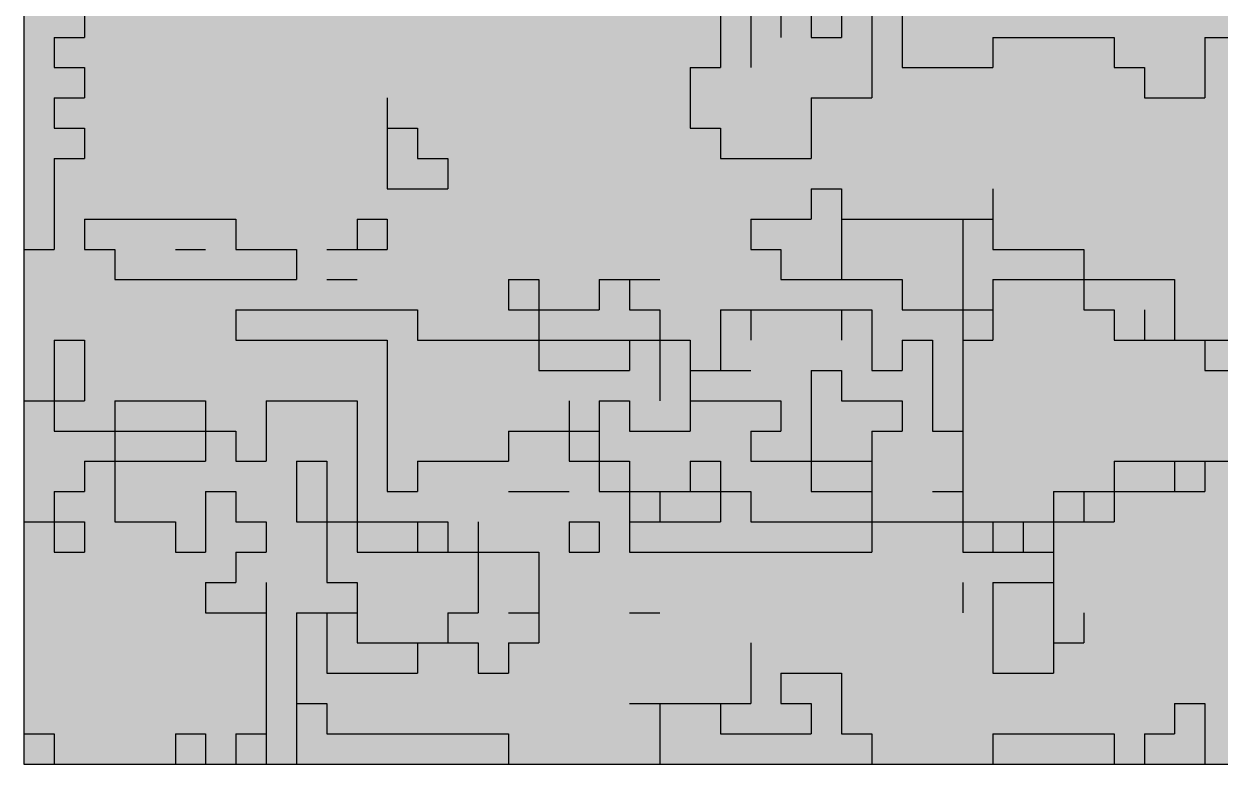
# Model space of a CAD drawing. Extents: x 0 to 100, y 0 to 130.
# Drawn here: x 0 to 41.15, y 0 to 25.48 of the extents above; entities that cross this region are included whole.
import ezdxf

# ---------------------------------------------------------------- set-up
doc = ezdxf.new("R2010")
doc.units = 0

msp = doc.modelspace()

# ---------------------------------------------------------------- linework, layer by layer
at = {"layer": '', "color": 0}
for p, q in [((0, 130.279898), (0, 0)), ((30.208333, 38.56285), (30.208333, 23.971501)), ((29.166667, 33.351654), (29.166667, 22.929262)), ((25, 28.140458), (25, 23.971501)), ((23.958333, 27.098219), (23.958333, 23.971501)), ((26.041667, 27.098219), (26.041667, 25.01374)), ((2.083333, 26.05598), (2.083333, 25.01374)), ((27.083333, 26.05598), (27.083333, 25.01374)), ((28.125, 26.05598), (28.125, 25.01374)), ((1.041667, 25.01374), (2.083333, 25.01374)), ((1.041667, 25.01374), (1.041667, 23.971501)), ((27.083333, 25.01374), (28.125, 25.01374)), ((33.333333, 25.01374), (37.5, 25.01374)), ((33.333333, 25.01374), (33.333333, 23.971501)), ((37.5, 25.01374), (37.5, 23.971501)), ((40.625, 25.01374), (44.791667, 25.01374)), ((40.625, 25.01374), (40.625, 22.929262)), ((1.041667, 23.971501), (2.083333, 23.971501)), ((2.083333, 23.971501), (2.083333, 22.929262)), ((22.916667, 23.971501), (23.958333, 23.971501)), ((22.916667, 23.971501), (22.916667, 21.887023)), ((30.208333, 23.971501), (33.333333, 23.971501)), ((37.5, 23.971501), (38.541667, 23.971501)), ((38.541667, 23.971501), (38.541667, 22.929262)), ((1.041667, 22.929262), (2.083333, 22.929262)), ((1.041667, 22.929262), (1.041667, 21.887023)), ((12.5, 22.929262), (12.5, 19.802544)), ((27.083333, 22.929262), (29.166667, 22.929262)), ((27.083333, 22.929262), (27.083333, 20.844784)), ((38.541667, 22.929262), (40.625, 22.929262)), ((1.041667, 21.887023), (2.083333, 21.887023)), ((2.083333, 21.887023), (2.083333, 20.844784)), ((12.5, 21.887023), (13.541667, 21.887023)), ((13.541667, 21.887023), (13.541667, 20.844784)), ((22.916667, 21.887023), (23.958333, 21.887023)), ((23.958333, 21.887023), (23.958333, 20.844784)), ((1.041667, 20.844784), (2.083333, 20.844784)), ((1.041667, 20.844784), (1.041667, 17.718066)), ((13.541667, 20.844784), (14.583333, 20.844784)), ((14.583333, 20.844784), (14.583333, 19.802544)), ((23.958333, 20.844784), (27.083333, 20.844784)), ((12.5, 19.802544), (14.583333, 19.802544)), ((27.083333, 19.802544), (28.125, 19.802544)), ((27.083333, 19.802544), (27.083333, 18.760305)), ((28.125, 19.802544), (28.125, 16.675827)), ((33.333333, 19.802544), (33.333333, 17.718066)), ((2.083333, 18.760305), (7.291667, 18.760305)), ((2.083333, 18.760305), (2.083333, 17.718066)), ((7.291667, 18.760305), (7.291667, 17.718066)), ((11.458333, 18.760305), (12.5, 18.760305)), ((11.458333, 18.760305), (11.458333, 17.718066)), ((12.5, 18.760305), (12.5, 17.718066)), ((25, 18.760305), (27.083333, 18.760305)), ((25, 18.760305), (25, 17.718066)), ((28.125, 18.760305), (33.333333, 18.760305)), ((32.291667, 18.760305), (32.291667, 7.295674)), ((0, 17.718066), (1.041667, 17.718066)), ((2.083333, 17.718066), (3.125, 17.718066)), ((3.125, 17.718066), (3.125, 16.675827)), ((5.208333, 17.718066), (6.25, 17.718066)), ((7.291667, 17.718066), (9.375, 17.718066)), ((9.375, 17.718066), (9.375, 16.675827)), ((10.416667, 17.718066), (12.5, 17.718066)), ((25, 17.718066), (26.041667, 17.718066)), ((26.041667, 17.718066), (26.041667, 16.675827)), ((33.333333, 17.718066), (36.458333, 17.718066)), ((36.458333, 17.718066), (36.458333, 15.633588)), ((3.125, 16.675827), (9.375, 16.675827)), ((10.416667, 16.675827), (11.458333, 16.675827)), ((16.666667, 16.675827), (17.708333, 16.675827)), ((16.666667, 16.675827), (16.666667, 15.633588)), ((17.708333, 16.675827), (17.708333, 13.549109)), ((19.791667, 16.675827), (21.875, 16.675827)), ((19.791667, 16.675827), (19.791667, 15.633588)), ((20.833333, 16.675827), (20.833333, 15.633588)), ((26.041667, 16.675827), (30.208333, 16.675827)), ((30.208333, 16.675827), (30.208333, 15.633588)), ((33.333333, 16.675827), (39.583333, 16.675827)), ((33.333333, 16.675827), (33.333333, 14.591349)), ((39.583333, 16.675827), (39.583333, 14.591349)), ((7.291667, 15.633588), (13.541667, 15.633588)), ((7.291667, 15.633588), (7.291667, 14.591349)), ((13.541667, 15.633588), (13.541667, 14.591349)), ((16.666667, 15.633588), (19.791667, 15.633588)), ((20.833333, 15.633588), (21.875, 15.633588)), ((21.875, 15.633588), (21.875, 12.50687)), ((23.958333, 15.633588), (29.166667, 15.633588)), ((23.958333, 15.633588), (23.958333, 13.549109)), ((25, 15.633588), (25, 14.591349)), ((28.125, 15.633588), (28.125, 14.591349)), ((29.166667, 15.633588), (29.166667, 13.549109)), ((30.208333, 15.633588), (33.333333, 15.633588)), ((36.458333, 15.633588), (37.5, 15.633588)), ((37.5, 15.633588), (37.5, 14.591349)), ((38.541667, 15.633588), (38.541667, 14.591349)), ((1.041667, 14.591349), (2.083333, 14.591349)), ((1.041667, 14.591349), (1.041667, 11.464631)), ((2.083333, 14.591349), (2.083333, 12.50687)), ((7.291667, 14.591349), (12.5, 14.591349)), ((12.5, 14.591349), (12.5, 9.380153)), ((13.541667, 14.591349), (22.916667, 14.591349)), ((20.833333, 14.591349), (20.833333, 13.549109)), ((22.916667, 14.591349), (22.916667, 11.464631)), ((30.208333, 14.591349), (31.25, 14.591349)), ((30.208333, 14.591349), (30.208333, 13.549109)), ((31.25, 14.591349), (31.25, 11.464631)), ((32.291667, 14.591349), (33.333333, 14.591349)), ((37.5, 14.591349), (42.708333, 14.591349)), ((40.625, 14.591349), (40.625, 13.549109)), ((17.708333, 13.549109), (20.833333, 13.549109)), ((22.916667, 13.549109), (25, 13.549109)), ((27.083333, 13.549109), (28.125, 13.549109)), ((27.083333, 13.549109), (27.083333, 9.380153)), ((28.125, 13.549109), (28.125, 12.50687)), ((29.166667, 13.549109), (30.208333, 13.549109)), ((40.625, 13.549109), (43.75, 13.549109)), ((0, 12.50687), (2.083333, 12.50687)), ((3.125, 12.50687), (6.25, 12.50687)), ((3.125, 12.50687), (3.125, 8.337913)), ((6.25, 12.50687), (6.25, 10.422392)), ((8.333333, 12.50687), (11.458333, 12.50687)), ((8.333333, 12.50687), (8.333333, 10.422392)), ((11.458333, 12.50687), (11.458333, 7.295674)), ((18.75, 12.50687), (18.75, 10.422392)), ((19.791667, 12.50687), (20.833333, 12.50687)), ((19.791667, 12.50687), (19.791667, 9.380153)), ((20.833333, 12.50687), (20.833333, 11.464631)), ((22.916667, 12.50687), (26.041667, 12.50687)), ((26.041667, 12.50687), (26.041667, 11.464631)), ((28.125, 12.50687), (30.208333, 12.50687)), ((30.208333, 12.50687), (30.208333, 11.464631)), ((1.041667, 11.464631), (7.291667, 11.464631)), ((7.291667, 11.464631), (7.291667, 10.422392)), ((16.666667, 11.464631), (19.791667, 11.464631)), ((16.666667, 11.464631), (16.666667, 10.422392)), ((20.833333, 11.464631), (22.916667, 11.464631)), ((25, 11.464631), (26.041667, 11.464631)), ((25, 11.464631), (25, 10.422392)), ((29.166667, 11.464631), (30.208333, 11.464631)), ((29.166667, 11.464631), (29.166667, 7.295674)), ((31.25, 11.464631), (32.291667, 11.464631)), ((2.083333, 10.422392), (6.25, 10.422392)), ((2.083333, 10.422392), (2.083333, 9.380153)), ((7.291667, 10.422392), (8.333333, 10.422392)), ((9.375, 10.422392), (10.416667, 10.422392)), ((9.375, 10.422392), (9.375, 8.337913)), ((10.416667, 10.422392), (10.416667, 6.253435)), ((13.541667, 10.422392), (16.666667, 10.422392)), ((13.541667, 10.422392), (13.541667, 9.380153)), ((18.75, 10.422392), (20.833333, 10.422392)), ((20.833333, 10.422392), (20.833333, 7.295674)), ((22.916667, 10.422392), (23.958333, 10.422392)), ((22.916667, 10.422392), (22.916667, 9.380153)), ((23.958333, 10.422392), (23.958333, 8.337913)), ((25, 10.422392), (29.166667, 10.422392)), ((37.5, 10.422392), (46.875, 10.422392)), ((37.5, 10.422392), (37.5, 8.337913)), ((39.583333, 10.422392), (39.583333, 9.380153)), ((40.625, 10.422392), (40.625, 9.380153)), ((1.041667, 9.380153), (2.083333, 9.380153)), ((1.041667, 9.380153), (1.041667, 7.295674)), ((6.25, 9.380153), (7.291667, 9.380153)), ((6.25, 9.380153), (6.25, 7.295674)), ((7.291667, 9.380153), (7.291667, 8.337913)), ((12.5, 9.380153), (13.541667, 9.380153)), ((16.666667, 9.380153), (18.75, 9.380153)), ((19.791667, 9.380153), (25, 9.380153)), ((21.875, 9.380153), (21.875, 8.337913)), ((25, 9.380153), (25, 8.337913)), ((27.083333, 9.380153), (29.166667, 9.380153)), ((31.25, 9.380153), (32.291667, 9.380153)), ((35.416667, 9.380153), (40.625, 9.380153)), ((35.416667, 9.380153), (35.416667, 3.126718)), ((36.458333, 9.380153), (36.458333, 8.337913)), ((0, 8.337913), (2.083333, 8.337913)), ((2.083333, 8.337913), (2.083333, 7.295674)), ((3.125, 8.337913), (5.208333, 8.337913)), ((5.208333, 8.337913), (5.208333, 7.295674)), ((7.291667, 8.337913), (8.333333, 8.337913)), ((8.333333, 8.337913), (8.333333, 7.295674)), ((9.375, 8.337913), (14.583333, 8.337913)), ((13.541667, 8.337913), (13.541667, 7.295674)), ((14.583333, 8.337913), (14.583333, 7.295674)), ((15.625, 8.337913), (15.625, 5.211196)), ((18.75, 8.337913), (19.791667, 8.337913)), ((18.75, 8.337913), (18.75, 7.295674)), ((19.791667, 8.337913), (19.791667, 7.295674)), ((20.833333, 8.337913), (23.958333, 8.337913)), ((25, 8.337913), (37.5, 8.337913)), ((33.333333, 8.337913), (33.333333, 7.295674)), ((34.375, 8.337913), (34.375, 7.295674)), ((1.041667, 7.295674), (2.083333, 7.295674)), ((5.208333, 7.295674), (6.25, 7.295674)), ((7.291667, 7.295674), (8.333333, 7.295674)), ((7.291667, 7.295674), (7.291667, 6.253435)), ((11.458333, 7.295674), (17.708333, 7.295674)), ((17.708333, 7.295674), (17.708333, 4.168957)), ((18.75, 7.295674), (19.791667, 7.295674)), ((20.833333, 7.295674), (29.166667, 7.295674)), ((32.291667, 7.295674), (35.416667, 7.295674)), ((6.25, 6.253435), (7.291667, 6.253435)), ((6.25, 6.253435), (6.25, 5.211196)), ((8.333333, 6.253435), (8.333333, 0)), ((10.416667, 6.253435), (11.458333, 6.253435)), ((11.458333, 6.253435), (11.458333, 4.168957)), ((32.291667, 6.253435), (32.291667, 5.211196)), ((33.333333, 6.253435), (35.416667, 6.253435)), ((33.333333, 6.253435), (33.333333, 3.126718)), ((6.25, 5.211196), (8.333333, 5.211196)), ((9.375, 5.211196), (11.458333, 5.211196)), ((9.375, 5.211196), (9.375, 0)), ((10.416667, 5.211196), (10.416667, 3.126718)), ((14.583333, 5.211196), (15.625, 5.211196)), ((14.583333, 5.211196), (14.583333, 4.168957)), ((16.666667, 5.211196), (17.708333, 5.211196)), ((20.833333, 5.211196), (21.875, 5.211196)), ((36.458333, 5.211196), (36.458333, 4.168957)), ((11.458333, 4.168957), (15.625, 4.168957)), ((13.541667, 4.168957), (13.541667, 3.126718)), ((15.625, 4.168957), (15.625, 3.126718)), ((16.666667, 4.168957), (17.708333, 4.168957)), ((16.666667, 4.168957), (16.666667, 3.126718)), ((25, 4.168957), (25, 2.084478)), ((35.416667, 4.168957), (36.458333, 4.168957)), ((10.416667, 3.126718), (13.541667, 3.126718)), ((15.625, 3.126718), (16.666667, 3.126718)), ((26.041667, 3.126718), (28.125, 3.126718)), ((26.041667, 3.126718), (26.041667, 2.084478)), ((28.125, 3.126718), (28.125, 1.042239)), ((33.333333, 3.126718), (35.416667, 3.126718)), ((9.375, 2.084478), (10.416667, 2.084478)), ((10.416667, 2.084478), (10.416667, 1.042239)), ((20.833333, 2.084478), (25, 2.084478)), ((21.875, 2.084478), (21.875, 0)), ((23.958333, 2.084478), (23.958333, 1.042239)), ((26.041667, 2.084478), (27.083333, 2.084478)), ((27.083333, 2.084478), (27.083333, 1.042239)), ((39.583333, 2.084478), (40.625, 2.084478)), ((39.583333, 2.084478), (39.583333, 1.042239)), ((40.625, 2.084478), (40.625, 0)), ((0, 1.042239), (1.041667, 1.042239)), ((1.041667, 1.042239), (1.041667, 0)), ((5.208333, 1.042239), (6.25, 1.042239)), ((5.208333, 1.042239), (5.208333, 0)), ((6.25, 1.042239), (6.25, 0)), ((7.291667, 1.042239), (8.333333, 1.042239)), ((7.291667, 1.042239), (7.291667, 0)), ((10.416667, 1.042239), (16.666667, 1.042239)), ((16.666667, 1.042239), (16.666667, 0)), ((23.958333, 1.042239), (27.083333, 1.042239)), ((28.125, 1.042239), (29.166667, 1.042239)), ((29.166667, 1.042239), (29.166667, 0)), ((33.333333, 1.042239), (37.5, 1.042239)), ((33.333333, 1.042239), (33.333333, 0)), ((37.5, 1.042239), (37.5, 0)), ((38.541667, 1.042239), (39.583333, 1.042239)), ((38.541667, 1.042239), (38.541667, 0)), ((0, 0), (100, 0))]:
    msp.add_line(p, q, dxfattribs=at)
for points in [[(28.125, 22.929262), (29.166667, 22.929262), (28.125, 42.731807), (29.166667, 42.731807)], [(29.166667, 19.802544), (30.208333, 19.802544), (29.166667, 33.351654), (30.208333, 33.351654)], [(18.75, 20.844784), (19.791667, 20.844784), (18.75, 28.140458), (19.791667, 28.140458)], [(13.541667, 25.01374), (14.583333, 25.01374), (13.541667, 27.098219), (14.583333, 27.098219)], [(16.666667, 19.802544), (18.75, 19.802544), (16.666667, 27.098219), (18.75, 27.098219)], [(19.791667, 20.844784), (22.916667, 20.844784), (19.791667, 27.098219), (22.916667, 27.098219)], [(23.958333, 23.971501), (25, 23.971501), (23.958333, 27.098219), (25, 27.098219)], [(25, 20.844784), (26.041667, 20.844784), (25, 27.098219), (26.041667, 27.098219)], [(30.208333, 25.01374), (34.375, 25.01374), (30.208333, 27.098219), (34.375, 27.098219)], [(38.541667, 22.929262), (39.583333, 22.929262), (38.541667, 27.098219), (39.583333, 27.098219)], [(0, 25.01374), (2.083333, 25.01374), (0, 26.05598), (2.083333, 26.05598)], [(2.083333, 22.929262), (8.333333, 22.929262), (2.083333, 26.05598), (8.333333, 26.05598)], [(8.333333, 25.01374), (9.375, 25.01374), (8.333333, 26.05598), (9.375, 26.05598)], [(9.375, 25.01374), (13.541667, 25.01374), (9.375, 26.05598), (13.541667, 26.05598)], [(14.583333, 21.887023), (16.666667, 21.887023), (14.583333, 26.05598), (16.666667, 26.05598)], [(22.916667, 23.971501), (23.958333, 23.971501), (22.916667, 26.05598), (23.958333, 26.05598)], [(26.041667, 25.01374), (27.083333, 25.01374), (26.041667, 26.05598), (27.083333, 26.05598)], [(27.083333, 25.01374), (28.125, 25.01374), (27.083333, 26.05598), (28.125, 26.05598)], [(34.375, 25.01374), (38.541667, 25.01374), (34.375, 26.05598), (38.541667, 26.05598)], [(39.583333, 25.01374), (41.666667, 25.01374), (39.583333, 26.05598), (41.666667, 26.05598)], [(0, 23.971501), (1.041667, 23.971501), (0, 25.01374), (1.041667, 25.01374)], [(1.041667, 23.971501), (2.083333, 23.971501), (1.041667, 25.01374), (2.083333, 25.01374)], [(8.333333, 18.760305), (9.375, 18.760305), (8.333333, 25.01374), (9.375, 25.01374)], [(9.375, 21.887023), (12.5, 21.887023), (9.375, 25.01374), (12.5, 25.01374)], [(12.5, 22.929262), (14.583333, 22.929262), (12.5, 25.01374), (14.583333, 25.01374)], [(26.041667, 23.971501), (27.083333, 23.971501), (26.041667, 25.01374), (27.083333, 25.01374)], [(27.083333, 23.971501), (28.125, 23.971501), (27.083333, 25.01374), (28.125, 25.01374)], [(30.208333, 23.971501), (31.25, 23.971501), (30.208333, 25.01374), (31.25, 25.01374)], [(31.25, 23.971501), (32.291667, 23.971501), (31.25, 25.01374), (32.291667, 25.01374)], [(32.291667, 23.971501), (33.333333, 23.971501), (32.291667, 25.01374), (33.333333, 25.01374)], [(33.333333, 23.971501), (34.375, 23.971501), (33.333333, 25.01374), (34.375, 25.01374)], [(34.375, 17.718066), (35.416667, 17.718066), (34.375, 25.01374), (35.416667, 25.01374)], [(35.416667, 21.887023), (36.458333, 21.887023), (35.416667, 25.01374), (36.458333, 25.01374)], [(36.458333, 23.971501), (37.5, 23.971501), (36.458333, 25.01374), (37.5, 25.01374)], [(37.5, 23.971501), (38.541667, 23.971501), (37.5, 25.01374), (38.541667, 25.01374)], [(39.583333, 22.929262), (40.625, 22.929262), (39.583333, 25.01374), (40.625, 25.01374)], [(40.625, 23.971501), (42.708333, 23.971501), (40.625, 25.01374), (42.708333, 25.01374)], [(0, 22.929262), (1.041667, 22.929262), (0, 23.971501), (1.041667, 23.971501)], [(1.041667, 22.929262), (2.083333, 22.929262), (1.041667, 23.971501), (2.083333, 23.971501)], [(22.916667, 21.887023), (23.958333, 21.887023), (22.916667, 23.971501), (23.958333, 23.971501)], [(23.958333, 21.887023), (25, 21.887023), (23.958333, 23.971501), (25, 23.971501)], [(26.041667, 20.844784), (27.083333, 20.844784), (26.041667, 23.971501), (27.083333, 23.971501)], [(27.083333, 22.929262), (28.125, 22.929262), (27.083333, 23.971501), (28.125, 23.971501)], [(30.208333, 18.760305), (31.25, 18.760305), (30.208333, 23.971501), (31.25, 23.971501)], [(31.25, 22.929262), (32.291667, 22.929262), (31.25, 23.971501), (32.291667, 23.971501)], [(32.291667, 22.929262), (34.375, 22.929262), (32.291667, 23.971501), (34.375, 23.971501)], [(36.458333, 17.718066), (38.541667, 17.718066), (36.458333, 23.971501), (38.541667, 23.971501)], [(40.625, 14.591349), (41.666667, 14.591349), (40.625, 23.971501), (41.666667, 23.971501)], [(0, 21.887023), (1.041667, 21.887023), (0, 22.929262), (1.041667, 22.929262)], [(1.041667, 21.887023), (2.083333, 21.887023), (1.041667, 22.929262), (2.083333, 22.929262)], [(2.083333, 21.887023), (3.125, 21.887023), (2.083333, 22.929262), (3.125, 22.929262)], [(3.125, 21.887023), (5.208333, 21.887023), (3.125, 22.929262), (5.208333, 22.929262)], [(5.208333, 21.887023), (7.291667, 21.887023), (5.208333, 22.929262), (7.291667, 22.929262)], [(7.291667, 20.844784), (8.333333, 20.844784), (7.291667, 22.929262), (8.333333, 22.929262)], [(12.5, 21.887023), (13.541667, 21.887023), (12.5, 22.929262), (13.541667, 22.929262)], [(13.541667, 20.844784), (14.583333, 20.844784), (13.541667, 22.929262), (14.583333, 22.929262)], [(27.083333, 21.887023), (29.166667, 21.887023), (27.083333, 22.929262), (29.166667, 22.929262)], [(31.25, 19.802544), (33.333333, 19.802544), (31.25, 22.929262), (33.333333, 22.929262)], [(33.333333, 17.718066), (34.375, 17.718066), (33.333333, 22.929262), (34.375, 22.929262)], [(38.541667, 19.802544), (40.625, 19.802544), (38.541667, 22.929262), (40.625, 22.929262)], [(0, 20.844784), (1.041667, 20.844784), (0, 21.887023), (1.041667, 21.887023)], [(1.041667, 20.844784), (2.083333, 20.844784), (1.041667, 21.887023), (2.083333, 21.887023)], [(2.083333, 20.844784), (4.166667, 20.844784), (2.083333, 21.887023), (4.166667, 21.887023)], [(4.166667, 20.844784), (6.25, 20.844784), (4.166667, 21.887023), (6.25, 21.887023)], [(6.25, 20.844784), (7.291667, 20.844784), (6.25, 21.887023), (7.291667, 21.887023)], [(9.375, 19.802544), (11.458333, 19.802544), (9.375, 21.887023), (11.458333, 21.887023)], [(11.458333, 19.802544), (12.5, 19.802544), (11.458333, 21.887023), (12.5, 21.887023)], [(12.5, 20.844784), (13.541667, 20.844784), (12.5, 21.887023), (13.541667, 21.887023)], [(14.583333, 20.844784), (15.625, 20.844784), (14.583333, 21.887023), (15.625, 21.887023)], [(15.625, 18.760305), (16.666667, 18.760305), (15.625, 21.887023), (16.666667, 21.887023)], [(22.916667, 20.844784), (23.958333, 20.844784), (22.916667, 21.887023), (23.958333, 21.887023)], [(23.958333, 20.844784), (25, 20.844784), (23.958333, 21.887023), (25, 21.887023)], [(27.083333, 19.802544), (29.166667, 19.802544), (27.083333, 21.887023), (29.166667, 21.887023)], [(35.416667, 20.844784), (36.458333, 20.844784), (35.416667, 21.887023), (36.458333, 21.887023)], [(0, 19.802544), (1.041667, 19.802544), (0, 20.844784), (1.041667, 20.844784)], [(1.041667, 19.802544), (2.083333, 19.802544), (1.041667, 20.844784), (2.083333, 20.844784)], [(2.083333, 18.760305), (3.125, 18.760305), (2.083333, 20.844784), (3.125, 20.844784)], [(3.125, 19.802544), (4.166667, 19.802544), (3.125, 20.844784), (4.166667, 20.844784)], [(4.166667, 18.760305), (5.208333, 18.760305), (4.166667, 20.844784), (5.208333, 20.844784)], [(5.208333, 19.802544), (6.25, 19.802544), (5.208333, 20.844784), (6.25, 20.844784)], [(6.25, 19.802544), (8.333333, 19.802544), (6.25, 20.844784), (8.333333, 20.844784)], [(12.5, 19.802544), (13.541667, 19.802544), (12.5, 20.844784), (13.541667, 20.844784)], [(13.541667, 19.802544), (14.583333, 19.802544), (13.541667, 20.844784), (14.583333, 20.844784)], [(14.583333, 18.760305), (15.625, 18.760305), (14.583333, 20.844784), (15.625, 20.844784)], [(18.75, 19.802544), (21.875, 19.802544), (18.75, 20.844784), (21.875, 20.844784)], [(21.875, 16.675827), (23.958333, 16.675827), (21.875, 20.844784), (23.958333, 20.844784)], [(23.958333, 19.802544), (27.083333, 19.802544), (23.958333, 20.844784), (27.083333, 20.844784)], [(35.416667, 19.802544), (36.458333, 19.802544), (35.416667, 20.844784), (36.458333, 20.844784)], [(0, 17.718066), (1.041667, 17.718066), (0, 19.802544), (1.041667, 19.802544)], [(1.041667, 14.591349), (2.083333, 14.591349), (1.041667, 19.802544), (2.083333, 19.802544)], [(3.125, 18.760305), (4.166667, 18.760305), (3.125, 19.802544), (4.166667, 19.802544)], [(5.208333, 18.760305), (6.25, 18.760305), (5.208333, 19.802544), (6.25, 19.802544)], [(6.25, 18.760305), (7.291667, 18.760305), (6.25, 19.802544), (7.291667, 19.802544)], [(7.291667, 18.760305), (8.333333, 18.760305), (7.291667, 19.802544), (8.333333, 19.802544)], [(9.375, 15.633588), (10.416667, 15.633588), (9.375, 19.802544), (10.416667, 19.802544)], [(10.416667, 17.718066), (11.458333, 17.718066), (10.416667, 19.802544), (11.458333, 19.802544)], [(11.458333, 18.760305), (14.583333, 18.760305), (11.458333, 19.802544), (14.583333, 19.802544)], [(16.666667, 16.675827), (17.708333, 16.675827), (16.666667, 19.802544), (17.708333, 19.802544)], [(17.708333, 17.718066), (21.875, 17.718066), (17.708333, 19.802544), (21.875, 19.802544)], [(23.958333, 18.760305), (26.041667, 18.760305), (23.958333, 19.802544), (26.041667, 19.802544)], [(26.041667, 18.760305), (27.083333, 18.760305), (26.041667, 19.802544), (27.083333, 19.802544)], [(27.083333, 16.675827), (28.125, 16.675827), (27.083333, 19.802544), (28.125, 19.802544)], [(28.125, 18.760305), (30.208333, 18.760305), (28.125, 19.802544), (30.208333, 19.802544)], [(31.25, 18.760305), (33.333333, 18.760305), (31.25, 19.802544), (33.333333, 19.802544)], [(35.416667, 17.718066), (36.458333, 17.718066), (35.416667, 19.802544), (36.458333, 19.802544)], [(38.541667, 18.760305), (39.583333, 18.760305), (38.541667, 19.802544), (39.583333, 19.802544)], [(39.583333, 16.675827), (40.625, 16.675827), (39.583333, 19.802544), (40.625, 19.802544)], [(2.083333, 17.718066), (3.125, 17.718066), (2.083333, 18.760305), (3.125, 18.760305)], [(3.125, 16.675827), (4.166667, 16.675827), (3.125, 18.760305), (4.166667, 18.760305)], [(4.166667, 17.718066), (7.291667, 17.718066), (4.166667, 18.760305), (7.291667, 18.760305)], [(7.291667, 17.718066), (9.375, 17.718066), (7.291667, 18.760305), (9.375, 18.760305)], [(11.458333, 17.718066), (12.5, 17.718066), (11.458333, 18.760305), (12.5, 18.760305)], [(12.5, 17.718066), (16.666667, 17.718066), (12.5, 18.760305), (16.666667, 18.760305)], [(23.958333, 17.718066), (25, 17.718066), (23.958333, 18.760305), (25, 18.760305)], [(25, 17.718066), (27.083333, 17.718066), (25, 18.760305), (27.083333, 18.760305)], [(28.125, 17.718066), (32.291667, 17.718066), (28.125, 18.760305), (32.291667, 18.760305)], [(32.291667, 15.633588), (33.333333, 15.633588), (32.291667, 18.760305), (33.333333, 18.760305)], [(38.541667, 17.718066), (39.583333, 17.718066), (38.541667, 18.760305), (39.583333, 18.760305)], [(0, 16.675827), (1.041667, 16.675827), (0, 17.718066), (1.041667, 17.718066)], [(2.083333, 16.675827), (3.125, 16.675827), (2.083333, 17.718066), (3.125, 17.718066)], [(4.166667, 16.675827), (5.208333, 16.675827), (4.166667, 17.718066), (5.208333, 17.718066)], [(5.208333, 16.675827), (6.25, 16.675827), (5.208333, 17.718066), (6.25, 17.718066)], [(6.25, 16.675827), (7.291667, 16.675827), (6.25, 17.718066), (7.291667, 17.718066)], [(7.291667, 16.675827), (8.333333, 16.675827), (7.291667, 17.718066), (8.333333, 17.718066)], [(8.333333, 16.675827), (9.375, 16.675827), (8.333333, 17.718066), (9.375, 17.718066)], [(10.416667, 16.675827), (11.458333, 16.675827), (10.416667, 17.718066), (11.458333, 17.718066)], [(11.458333, 16.675827), (15.625, 16.675827), (11.458333, 17.718066), (15.625, 17.718066)], [(15.625, 15.633588), (16.666667, 15.633588), (15.625, 17.718066), (16.666667, 17.718066)], [(17.708333, 16.675827), (18.75, 16.675827), (17.708333, 17.718066), (18.75, 17.718066)], [(18.75, 16.675827), (19.791667, 16.675827), (18.75, 17.718066), (19.791667, 17.718066)], [(19.791667, 16.675827), (20.833333, 16.675827), (19.791667, 17.718066), (20.833333, 17.718066)], [(20.833333, 16.675827), (21.875, 16.675827), (20.833333, 17.718066), (21.875, 17.718066)], [(23.958333, 16.675827), (26.041667, 16.675827), (23.958333, 17.718066), (26.041667, 17.718066)], [(26.041667, 16.675827), (27.083333, 16.675827), (26.041667, 17.718066), (27.083333, 17.718066)], [(28.125, 16.675827), (30.208333, 16.675827), (28.125, 17.718066), (30.208333, 17.718066)], [(30.208333, 15.633588), (31.25, 15.633588), (30.208333, 17.718066), (31.25, 17.718066)], [(31.25, 15.633588), (32.291667, 15.633588), (31.25, 17.718066), (32.291667, 17.718066)], [(33.333333, 16.675827), (34.375, 16.675827), (33.333333, 17.718066), (34.375, 17.718066)], [(34.375, 16.675827), (35.416667, 16.675827), (34.375, 17.718066), (35.416667, 17.718066)], [(35.416667, 16.675827), (36.458333, 16.675827), (35.416667, 17.718066), (36.458333, 17.718066)], [(36.458333, 16.675827), (37.5, 16.675827), (36.458333, 17.718066), (37.5, 17.718066)], [(37.5, 16.675827), (38.541667, 16.675827), (37.5, 17.718066), (38.541667, 17.718066)], [(38.541667, 16.675827), (39.583333, 16.675827), (38.541667, 17.718066), (39.583333, 17.718066)], [(0, 12.50687), (1.041667, 12.50687), (0, 16.675827), (1.041667, 16.675827)], [(2.083333, 14.591349), (4.166667, 14.591349), (2.083333, 16.675827), (4.166667, 16.675827)], [(4.166667, 15.633588), (8.333333, 15.633588), (4.166667, 16.675827), (8.333333, 16.675827)], [(8.333333, 15.633588), (9.375, 15.633588), (8.333333, 16.675827), (9.375, 16.675827)], [(10.416667, 15.633588), (11.458333, 15.633588), (10.416667, 16.675827), (11.458333, 16.675827)], [(11.458333, 15.633588), (12.5, 15.633588), (11.458333, 16.675827), (12.5, 16.675827)], [(12.5, 15.633588), (13.541667, 15.633588), (12.5, 16.675827), (13.541667, 16.675827)], [(13.541667, 15.633588), (15.625, 15.633588), (13.541667, 16.675827), (15.625, 16.675827)], [(16.666667, 15.633588), (17.708333, 15.633588), (16.666667, 16.675827), (17.708333, 16.675827)], [(17.708333, 15.633588), (18.75, 15.633588), (17.708333, 16.675827), (18.75, 16.675827)], [(18.75, 15.633588), (19.791667, 15.633588), (18.75, 16.675827), (19.791667, 16.675827)], [(19.791667, 15.633588), (20.833333, 15.633588), (19.791667, 16.675827), (20.833333, 16.675827)], [(20.833333, 15.633588), (21.875, 15.633588), (20.833333, 16.675827), (21.875, 16.675827)], [(21.875, 14.591349), (22.916667, 14.591349), (21.875, 16.675827), (22.916667, 16.675827)], [(22.916667, 15.633588), (25, 15.633588), (22.916667, 16.675827), (25, 16.675827)], [(25, 15.633588), (27.083333, 15.633588), (25, 16.675827), (27.083333, 16.675827)], [(27.083333, 15.633588), (30.208333, 15.633588), (27.083333, 16.675827), (30.208333, 16.675827)], [(33.333333, 15.633588), (34.375, 15.633588), (33.333333, 16.675827), (34.375, 16.675827)], [(34.375, 9.380153), (36.458333, 9.380153), (34.375, 16.675827), (36.458333, 16.675827)], [(36.458333, 15.633588), (37.5, 15.633588), (36.458333, 16.675827), (37.5, 16.675827)], [(37.5, 15.633588), (39.583333, 15.633588), (37.5, 16.675827), (39.583333, 16.675827)], [(39.583333, 15.633588), (40.625, 15.633588), (39.583333, 16.675827), (40.625, 16.675827)], [(4.166667, 13.549109), (7.291667, 13.549109), (4.166667, 15.633588), (7.291667, 15.633588)], [(7.291667, 14.591349), (12.5, 14.591349), (7.291667, 15.633588), (12.5, 15.633588)], [(12.5, 14.591349), (13.541667, 14.591349), (12.5, 15.633588), (13.541667, 15.633588)], [(13.541667, 14.591349), (15.625, 14.591349), (13.541667, 15.633588), (15.625, 15.633588)], [(15.625, 14.591349), (16.666667, 14.591349), (15.625, 15.633588), (16.666667, 15.633588)], [(16.666667, 14.591349), (17.708333, 14.591349), (16.666667, 15.633588), (17.708333, 15.633588)], [(17.708333, 14.591349), (18.75, 14.591349), (17.708333, 15.633588), (18.75, 15.633588)], [(18.75, 14.591349), (19.791667, 14.591349), (18.75, 15.633588), (19.791667, 15.633588)], [(19.791667, 14.591349), (20.833333, 14.591349), (19.791667, 15.633588), (20.833333, 15.633588)], [(20.833333, 14.591349), (21.875, 14.591349), (20.833333, 15.633588), (21.875, 15.633588)], [(22.916667, 13.549109), (23.958333, 13.549109), (22.916667, 15.633588), (23.958333, 15.633588)], [(23.958333, 13.549109), (25, 13.549109), (23.958333, 15.633588), (25, 15.633588)], [(25, 14.591349), (28.125, 14.591349), (25, 15.633588), (28.125, 15.633588)], [(28.125, 12.50687), (29.166667, 12.50687), (28.125, 15.633588), (29.166667, 15.633588)], [(29.166667, 14.591349), (32.291667, 14.591349), (29.166667, 15.633588), (32.291667, 15.633588)], [(32.291667, 14.591349), (33.333333, 14.591349), (32.291667, 15.633588), (33.333333, 15.633588)], [(33.333333, 9.380153), (34.375, 9.380153), (33.333333, 15.633588), (34.375, 15.633588)], [(36.458333, 10.422392), (37.5, 10.422392), (36.458333, 15.633588), (37.5, 15.633588)], [(37.5, 14.591349), (38.541667, 14.591349), (37.5, 15.633588), (38.541667, 15.633588)], [(38.541667, 14.591349), (39.583333, 14.591349), (38.541667, 15.633588), (39.583333, 15.633588)], [(39.583333, 14.591349), (40.625, 14.591349), (39.583333, 15.633588), (40.625, 15.633588)], [(1.041667, 12.50687), (2.083333, 12.50687), (1.041667, 14.591349), (2.083333, 14.591349)], [(2.083333, 12.50687), (3.125, 12.50687), (2.083333, 14.591349), (3.125, 14.591349)], [(3.125, 12.50687), (4.166667, 12.50687), (3.125, 14.591349), (4.166667, 14.591349)], [(7.291667, 13.549109), (8.333333, 13.549109), (7.291667, 14.591349), (8.333333, 14.591349)], [(8.333333, 13.549109), (11.458333, 13.549109), (8.333333, 14.591349), (11.458333, 14.591349)], [(11.458333, 9.380153), (12.5, 9.380153), (11.458333, 14.591349), (12.5, 14.591349)], [(12.5, 13.549109), (15.625, 13.549109), (12.5, 14.591349), (15.625, 14.591349)], [(15.625, 13.549109), (16.666667, 13.549109), (15.625, 14.591349), (16.666667, 14.591349)], [(16.666667, 13.549109), (17.708333, 13.549109), (16.666667, 14.591349), (17.708333, 14.591349)], [(17.708333, 13.549109), (20.833333, 13.549109), (17.708333, 14.591349), (20.833333, 14.591349)], [(20.833333, 12.50687), (21.875, 12.50687), (20.833333, 14.591349), (21.875, 14.591349)], [(21.875, 12.50687), (22.916667, 12.50687), (21.875, 14.591349), (22.916667, 14.591349)], [(25, 13.549109), (28.125, 13.549109), (25, 14.591349), (28.125, 14.591349)], [(29.166667, 13.549109), (30.208333, 13.549109), (29.166667, 14.591349), (30.208333, 14.591349)], [(30.208333, 12.50687), (31.25, 12.50687), (30.208333, 14.591349), (31.25, 14.591349)], [(31.25, 13.549109), (32.291667, 13.549109), (31.25, 14.591349), (32.291667, 14.591349)], [(32.291667, 13.549109), (33.333333, 13.549109), (32.291667, 14.591349), (33.333333, 14.591349)], [(37.5, 13.549109), (40.625, 13.549109), (37.5, 14.591349), (40.625, 14.591349)], [(40.625, 13.549109), (41.666667, 13.549109), (40.625, 14.591349), (41.666667, 14.591349)], [(4.166667, 12.50687), (5.208333, 12.50687), (4.166667, 13.549109), (5.208333, 13.549109)], [(5.208333, 12.50687), (7.291667, 12.50687), (5.208333, 13.549109), (7.291667, 13.549109)], [(7.291667, 12.50687), (8.333333, 12.50687), (7.291667, 13.549109), (8.333333, 13.549109)], [(8.333333, 12.50687), (11.458333, 12.50687), (8.333333, 13.549109), (11.458333, 13.549109)], [(12.5, 10.422392), (14.583333, 10.422392), (12.5, 13.549109), (14.583333, 13.549109)], [(14.583333, 12.50687), (15.625, 12.50687), (14.583333, 13.549109), (15.625, 13.549109)], [(15.625, 10.422392), (16.666667, 10.422392), (15.625, 13.549109), (16.666667, 13.549109)], [(16.666667, 12.50687), (18.75, 12.50687), (16.666667, 13.549109), (18.75, 13.549109)], [(18.75, 12.50687), (20.833333, 12.50687), (18.75, 13.549109), (20.833333, 13.549109)], [(22.916667, 12.50687), (27.083333, 12.50687), (22.916667, 13.549109), (27.083333, 13.549109)], [(27.083333, 10.422392), (28.125, 10.422392), (27.083333, 13.549109), (28.125, 13.549109)], [(29.166667, 12.50687), (30.208333, 12.50687), (29.166667, 13.549109), (30.208333, 13.549109)], [(31.25, 11.464631), (32.291667, 11.464631), (31.25, 13.549109), (32.291667, 13.549109)], [(32.291667, 9.380153), (33.333333, 9.380153), (32.291667, 13.549109), (33.333333, 13.549109)], [(37.5, 11.464631), (43.75, 11.464631), (37.5, 13.549109), (43.75, 13.549109)], [(0, 8.337913), (1.041667, 8.337913), (0, 12.50687), (1.041667, 12.50687)], [(1.041667, 11.464631), (2.083333, 11.464631), (1.041667, 12.50687), (2.083333, 12.50687)], [(2.083333, 11.464631), (3.125, 11.464631), (2.083333, 12.50687), (3.125, 12.50687)], [(3.125, 11.464631), (6.25, 11.464631), (3.125, 12.50687), (6.25, 12.50687)], [(6.25, 11.464631), (8.333333, 11.464631), (6.25, 12.50687), (8.333333, 12.50687)], [(8.333333, 10.422392), (11.458333, 10.422392), (8.333333, 12.50687), (11.458333, 12.50687)], [(14.583333, 11.464631), (15.625, 11.464631), (14.583333, 12.50687), (15.625, 12.50687)], [(16.666667, 11.464631), (18.75, 11.464631), (16.666667, 12.50687), (18.75, 12.50687)], [(18.75, 11.464631), (19.791667, 11.464631), (18.75, 12.50687), (19.791667, 12.50687)], [(19.791667, 10.422392), (20.833333, 10.422392), (19.791667, 12.50687), (20.833333, 12.50687)], [(20.833333, 11.464631), (22.916667, 11.464631), (20.833333, 12.50687), (22.916667, 12.50687)], [(22.916667, 11.464631), (26.041667, 11.464631), (22.916667, 12.50687), (26.041667, 12.50687)], [(26.041667, 10.422392), (27.083333, 10.422392), (26.041667, 12.50687), (27.083333, 12.50687)], [(28.125, 11.464631), (30.208333, 11.464631), (28.125, 12.50687), (30.208333, 12.50687)], [(30.208333, 8.337913), (31.25, 8.337913), (30.208333, 12.50687), (31.25, 12.50687)], [(1.041667, 10.422392), (3.125, 10.422392), (1.041667, 11.464631), (3.125, 11.464631)], [(3.125, 10.422392), (6.25, 10.422392), (3.125, 11.464631), (6.25, 11.464631)], [(6.25, 10.422392), (7.291667, 10.422392), (6.25, 11.464631), (7.291667, 11.464631)], [(7.291667, 10.422392), (8.333333, 10.422392), (7.291667, 11.464631), (8.333333, 11.464631)], [(14.583333, 10.422392), (15.625, 10.422392), (14.583333, 11.464631), (15.625, 11.464631)], [(16.666667, 9.380153), (17.708333, 9.380153), (16.666667, 11.464631), (17.708333, 11.464631)], [(17.708333, 10.422392), (18.75, 10.422392), (17.708333, 11.464631), (18.75, 11.464631)], [(18.75, 10.422392), (19.791667, 10.422392), (18.75, 11.464631), (19.791667, 11.464631)], [(20.833333, 10.422392), (23.958333, 10.422392), (20.833333, 11.464631), (23.958333, 11.464631)], [(23.958333, 9.380153), (25, 9.380153), (23.958333, 11.464631), (25, 11.464631)], [(25, 10.422392), (26.041667, 10.422392), (25, 11.464631), (26.041667, 11.464631)], [(28.125, 10.422392), (29.166667, 10.422392), (28.125, 11.464631), (29.166667, 11.464631)], [(29.166667, 9.380153), (30.208333, 9.380153), (29.166667, 11.464631), (30.208333, 11.464631)], [(31.25, 10.422392), (32.291667, 10.422392), (31.25, 11.464631), (32.291667, 11.464631)], [(37.5, 10.422392), (40.625, 10.422392), (37.5, 11.464631), (40.625, 11.464631)], [(40.625, 10.422392), (42.708333, 10.422392), (40.625, 11.464631), (42.708333, 11.464631)], [(1.041667, 9.380153), (2.083333, 9.380153), (1.041667, 10.422392), (2.083333, 10.422392)], [(2.083333, 7.295674), (3.125, 7.295674), (2.083333, 10.422392), (3.125, 10.422392)], [(3.125, 9.380153), (9.375, 9.380153), (3.125, 10.422392), (9.375, 10.422392)], [(9.375, 8.337913), (10.416667, 8.337913), (9.375, 10.422392), (10.416667, 10.422392)], [(10.416667, 8.337913), (11.458333, 8.337913), (10.416667, 10.422392), (11.458333, 10.422392)], [(12.5, 9.380153), (13.541667, 9.380153), (12.5, 10.422392), (13.541667, 10.422392)], [(13.541667, 9.380153), (16.666667, 9.380153), (13.541667, 10.422392), (16.666667, 10.422392)], [(17.708333, 9.380153), (19.791667, 9.380153), (17.708333, 10.422392), (19.791667, 10.422392)], [(19.791667, 9.380153), (20.833333, 9.380153), (19.791667, 10.422392), (20.833333, 10.422392)], [(20.833333, 9.380153), (21.875, 9.380153), (20.833333, 10.422392), (21.875, 10.422392)], [(21.875, 9.380153), (22.916667, 9.380153), (21.875, 10.422392), (22.916667, 10.422392)], [(22.916667, 9.380153), (23.958333, 9.380153), (22.916667, 10.422392), (23.958333, 10.422392)], [(25, 8.337913), (27.083333, 8.337913), (25, 10.422392), (27.083333, 10.422392)], [(27.083333, 9.380153), (29.166667, 9.380153), (27.083333, 10.422392), (29.166667, 10.422392)], [(31.25, 9.380153), (32.291667, 9.380153), (31.25, 10.422392), (32.291667, 10.422392)], [(36.458333, 9.380153), (37.5, 9.380153), (36.458333, 10.422392), (37.5, 10.422392)], [(37.5, 9.380153), (39.583333, 9.380153), (37.5, 10.422392), (39.583333, 10.422392)], [(39.583333, 9.380153), (40.625, 9.380153), (39.583333, 10.422392), (40.625, 10.422392)], [(40.625, 9.380153), (41.666667, 9.380153), (40.625, 10.422392), (41.666667, 10.422392)], [(1.041667, 8.337913), (2.083333, 8.337913), (1.041667, 9.380153), (2.083333, 9.380153)], [(3.125, 8.337913), (6.25, 8.337913), (3.125, 9.380153), (6.25, 9.380153)], [(6.25, 8.337913), (7.291667, 8.337913), (6.25, 9.380153), (7.291667, 9.380153)], [(7.291667, 8.337913), (8.333333, 8.337913), (7.291667, 9.380153), (8.333333, 9.380153)], [(8.333333, 8.337913), (9.375, 8.337913), (8.333333, 9.380153), (9.375, 9.380153)], [(11.458333, 8.337913), (16.666667, 8.337913), (11.458333, 9.380153), (16.666667, 9.380153)], [(16.666667, 8.337913), (18.75, 8.337913), (16.666667, 9.380153), (18.75, 9.380153)], [(18.75, 8.337913), (19.791667, 8.337913), (18.75, 9.380153), (19.791667, 9.380153)], [(19.791667, 7.295674), (20.833333, 7.295674), (19.791667, 9.380153), (20.833333, 9.380153)], [(20.833333, 8.337913), (21.875, 8.337913), (20.833333, 9.380153), (21.875, 9.380153)], [(21.875, 8.337913), (23.958333, 8.337913), (21.875, 9.380153), (23.958333, 9.380153)], [(23.958333, 8.337913), (25, 8.337913), (23.958333, 9.380153), (25, 9.380153)], [(27.083333, 8.337913), (28.125, 8.337913), (27.083333, 9.380153), (28.125, 9.380153)], [(28.125, 8.337913), (29.166667, 8.337913), (28.125, 9.380153), (29.166667, 9.380153)], [(29.166667, 8.337913), (30.208333, 8.337913), (29.166667, 9.380153), (30.208333, 9.380153)], [(31.25, 8.337913), (32.291667, 8.337913), (31.25, 9.380153), (32.291667, 9.380153)], [(32.291667, 8.337913), (35.416667, 8.337913), (32.291667, 9.380153), (35.416667, 9.380153)], [(35.416667, 8.337913), (36.458333, 8.337913), (35.416667, 9.380153), (36.458333, 9.380153)], [(36.458333, 8.337913), (37.5, 8.337913), (36.458333, 9.380153), (37.5, 9.380153)], [(37.5, 8.337913), (39.583333, 8.337913), (37.5, 9.380153), (39.583333, 9.380153)], [(39.583333, 7.295674), (41.666667, 7.295674), (39.583333, 9.380153), (41.666667, 9.380153)], [(0, 7.295674), (1.041667, 7.295674), (0, 8.337913), (1.041667, 8.337913)], [(1.041667, 7.295674), (2.083333, 7.295674), (1.041667, 8.337913), (2.083333, 8.337913)], [(3.125, 7.295674), (5.208333, 7.295674), (3.125, 8.337913), (5.208333, 8.337913)], [(5.208333, 7.295674), (6.25, 7.295674), (5.208333, 8.337913), (6.25, 8.337913)], [(6.25, 7.295674), (8.333333, 7.295674), (6.25, 8.337913), (8.333333, 8.337913)], [(8.333333, 5.211196), (9.375, 5.211196), (8.333333, 8.337913), (9.375, 8.337913)], [(9.375, 5.211196), (10.416667, 5.211196), (9.375, 8.337913), (10.416667, 8.337913)], [(10.416667, 6.253435), (11.458333, 6.253435), (10.416667, 8.337913), (11.458333, 8.337913)], [(11.458333, 7.295674), (13.541667, 7.295674), (11.458333, 8.337913), (13.541667, 8.337913)], [(13.541667, 7.295674), (14.583333, 7.295674), (13.541667, 8.337913), (14.583333, 8.337913)], [(14.583333, 7.295674), (15.625, 7.295674), (14.583333, 8.337913), (15.625, 8.337913)], [(15.625, 7.295674), (17.708333, 7.295674), (15.625, 8.337913), (17.708333, 8.337913)], [(17.708333, 5.211196), (18.75, 5.211196), (17.708333, 8.337913), (18.75, 8.337913)], [(18.75, 7.295674), (19.791667, 7.295674), (18.75, 8.337913), (19.791667, 8.337913)], [(20.833333, 7.295674), (22.916667, 7.295674), (20.833333, 8.337913), (22.916667, 8.337913)], [(22.916667, 7.295674), (23.958333, 7.295674), (22.916667, 8.337913), (23.958333, 8.337913)], [(23.958333, 7.295674), (25, 7.295674), (23.958333, 8.337913), (25, 8.337913)], [(25, 7.295674), (26.041667, 7.295674), (25, 8.337913), (26.041667, 8.337913)], [(26.041667, 7.295674), (27.083333, 7.295674), (26.041667, 8.337913), (27.083333, 8.337913)], [(27.083333, 7.295674), (28.125, 7.295674), (27.083333, 8.337913), (28.125, 8.337913)], [(28.125, 7.295674), (29.166667, 7.295674), (28.125, 8.337913), (29.166667, 8.337913)], [(29.166667, 7.295674), (31.25, 7.295674), (29.166667, 8.337913), (31.25, 8.337913)], [(31.25, 7.295674), (32.291667, 7.295674), (31.25, 8.337913), (32.291667, 8.337913)], [(32.291667, 7.295674), (33.333333, 7.295674), (32.291667, 8.337913), (33.333333, 8.337913)], [(33.333333, 7.295674), (34.375, 7.295674), (33.333333, 8.337913), (34.375, 8.337913)], [(34.375, 7.295674), (35.416667, 7.295674), (34.375, 8.337913), (35.416667, 8.337913)], [(35.416667, 7.295674), (36.458333, 7.295674), (35.416667, 8.337913), (36.458333, 8.337913)], [(36.458333, 7.295674), (37.5, 7.295674), (36.458333, 8.337913), (37.5, 8.337913)], [(37.5, 4.168957), (39.583333, 4.168957), (37.5, 8.337913), (39.583333, 8.337913)], [(0, 6.253435), (6.25, 6.253435), (0, 7.295674), (6.25, 7.295674)], [(6.25, 6.253435), (7.291667, 6.253435), (6.25, 7.295674), (7.291667, 7.295674)], [(7.291667, 6.253435), (8.333333, 6.253435), (7.291667, 7.295674), (8.333333, 7.295674)], [(11.458333, 5.211196), (12.5, 5.211196), (11.458333, 7.295674), (12.5, 7.295674)], [(12.5, 6.253435), (15.625, 6.253435), (12.5, 7.295674), (15.625, 7.295674)], [(15.625, 6.253435), (17.708333, 6.253435), (15.625, 7.295674), (17.708333, 7.295674)], [(18.75, 6.253435), (21.875, 6.253435), (18.75, 7.295674), (21.875, 7.295674)], [(21.875, 6.253435), (22.916667, 6.253435), (21.875, 7.295674), (22.916667, 7.295674)], [(22.916667, 5.211196), (23.958333, 5.211196), (22.916667, 7.295674), (23.958333, 7.295674)], [(23.958333, 6.253435), (28.125, 6.253435), (23.958333, 7.295674), (28.125, 7.295674)], [(28.125, 6.253435), (30.208333, 6.253435), (28.125, 7.295674), (30.208333, 7.295674)], [(30.208333, 5.211196), (31.25, 5.211196), (30.208333, 7.295674), (31.25, 7.295674)], [(31.25, 6.253435), (33.333333, 6.253435), (31.25, 7.295674), (33.333333, 7.295674)], [(33.333333, 6.253435), (35.416667, 6.253435), (33.333333, 7.295674), (35.416667, 7.295674)], [(35.416667, 6.253435), (36.458333, 6.253435), (35.416667, 7.295674), (36.458333, 7.295674)], [(36.458333, 6.253435), (37.5, 6.253435), (36.458333, 7.295674), (37.5, 7.295674)], [(39.583333, 6.253435), (40.625, 6.253435), (39.583333, 7.295674), (40.625, 7.295674)], [(40.625, 5.211196), (41.666667, 5.211196), (40.625, 7.295674), (41.666667, 7.295674)], [(0, 1.042239), (1.041667, 1.042239), (0, 6.253435), (1.041667, 6.253435)], [(1.041667, 5.211196), (6.25, 5.211196), (1.041667, 6.253435), (6.25, 6.253435)], [(6.25, 5.211196), (8.333333, 5.211196), (6.25, 6.253435), (8.333333, 6.253435)], [(10.416667, 5.211196), (11.458333, 5.211196), (10.416667, 6.253435), (11.458333, 6.253435)], [(12.5, 5.211196), (15.625, 5.211196), (12.5, 6.253435), (15.625, 6.253435)], [(15.625, 4.168957), (16.666667, 4.168957), (15.625, 6.253435), (16.666667, 6.253435)], [(16.666667, 5.211196), (17.708333, 5.211196), (16.666667, 6.253435), (17.708333, 6.253435)], [(18.75, 5.211196), (20.833333, 5.211196), (18.75, 6.253435), (20.833333, 6.253435)], [(20.833333, 5.211196), (21.875, 5.211196), (20.833333, 6.253435), (21.875, 6.253435)], [(21.875, 5.211196), (22.916667, 5.211196), (21.875, 6.253435), (22.916667, 6.253435)], [(23.958333, 5.211196), (27.083333, 5.211196), (23.958333, 6.253435), (27.083333, 6.253435)], [(27.083333, 3.126718), (28.125, 3.126718), (27.083333, 6.253435), (28.125, 6.253435)], [(28.125, 4.168957), (30.208333, 4.168957), (28.125, 6.253435), (30.208333, 6.253435)], [(31.25, 5.211196), (32.291667, 5.211196), (31.25, 6.253435), (32.291667, 6.253435)], [(32.291667, 3.126718), (33.333333, 3.126718), (32.291667, 6.253435), (33.333333, 6.253435)], [(33.333333, 5.211196), (35.416667, 5.211196), (33.333333, 6.253435), (35.416667, 6.253435)], [(35.416667, 5.211196), (36.458333, 5.211196), (35.416667, 6.253435), (36.458333, 6.253435)], [(36.458333, 3.126718), (37.5, 3.126718), (36.458333, 6.253435), (37.5, 6.253435)], [(39.583333, 3.126718), (40.625, 3.126718), (39.583333, 6.253435), (40.625, 6.253435)], [(1.041667, 4.168957), (4.166667, 4.168957), (1.041667, 5.211196), (4.166667, 5.211196)], [(4.166667, 4.168957), (5.208333, 4.168957), (4.166667, 5.211196), (5.208333, 5.211196)], [(5.208333, 4.168957), (8.333333, 4.168957), (5.208333, 5.211196), (8.333333, 5.211196)], [(8.333333, 4.168957), (9.375, 4.168957), (8.333333, 5.211196), (9.375, 5.211196)], [(9.375, 3.126718), (10.416667, 3.126718), (9.375, 5.211196), (10.416667, 5.211196)], [(10.416667, 3.126718), (11.458333, 3.126718), (10.416667, 5.211196), (11.458333, 5.211196)], [(11.458333, 4.168957), (13.541667, 4.168957), (11.458333, 5.211196), (13.541667, 5.211196)], [(13.541667, 4.168957), (14.583333, 4.168957), (13.541667, 5.211196), (14.583333, 5.211196)], [(14.583333, 4.168957), (15.625, 4.168957), (14.583333, 5.211196), (15.625, 5.211196)], [(16.666667, 4.168957), (17.708333, 4.168957), (16.666667, 5.211196), (17.708333, 5.211196)], [(17.708333, 3.126718), (25, 3.126718), (17.708333, 5.211196), (25, 5.211196)], [(25, 4.168957), (27.083333, 4.168957), (25, 5.211196), (27.083333, 5.211196)], [(30.208333, 4.168957), (32.291667, 4.168957), (30.208333, 5.211196), (32.291667, 5.211196)], [(33.333333, 4.168957), (35.416667, 4.168957), (33.333333, 5.211196), (35.416667, 5.211196)], [(35.416667, 4.168957), (36.458333, 4.168957), (35.416667, 5.211196), (36.458333, 5.211196)], [(40.625, 2.084478), (41.666667, 2.084478), (40.625, 5.211196), (41.666667, 5.211196)], [(1.041667, 3.126718), (3.125, 3.126718), (1.041667, 4.168957), (3.125, 4.168957)], [(3.125, 3.126718), (5.208333, 3.126718), (3.125, 4.168957), (5.208333, 4.168957)], [(5.208333, 1.042239), (6.25, 1.042239), (5.208333, 4.168957), (6.25, 4.168957)], [(6.25, 2.084478), (8.333333, 2.084478), (6.25, 4.168957), (8.333333, 4.168957)], [(8.333333, 0), (9.375, 0), (8.333333, 4.168957), (9.375, 4.168957)], [(11.458333, 3.126718), (13.541667, 3.126718), (11.458333, 4.168957), (13.541667, 4.168957)], [(13.541667, 3.126718), (14.583333, 3.126718), (13.541667, 4.168957), (14.583333, 4.168957)], [(14.583333, 3.126718), (15.625, 3.126718), (14.583333, 4.168957), (15.625, 4.168957)], [(15.625, 3.126718), (16.666667, 3.126718), (15.625, 4.168957), (16.666667, 4.168957)], [(16.666667, 1.042239), (17.708333, 1.042239), (16.666667, 4.168957), (17.708333, 4.168957)], [(25, 3.126718), (27.083333, 3.126718), (25, 4.168957), (27.083333, 4.168957)], [(28.125, 3.126718), (31.25, 3.126718), (28.125, 4.168957), (31.25, 4.168957)], [(31.25, 3.126718), (32.291667, 3.126718), (31.25, 4.168957), (32.291667, 4.168957)], [(33.333333, 3.126718), (34.375, 3.126718), (33.333333, 4.168957), (34.375, 4.168957)], [(34.375, 3.126718), (35.416667, 3.126718), (34.375, 4.168957), (35.416667, 4.168957)], [(35.416667, 3.126718), (36.458333, 3.126718), (35.416667, 4.168957), (36.458333, 4.168957)], [(37.5, 3.126718), (38.541667, 3.126718), (37.5, 4.168957), (38.541667, 4.168957)], [(38.541667, 3.126718), (39.583333, 3.126718), (38.541667, 4.168957), (39.583333, 4.168957)], [(1.041667, 2.084478), (4.166667, 2.084478), (1.041667, 3.126718), (4.166667, 3.126718)], [(4.166667, 0), (5.208333, 0), (4.166667, 3.126718), (5.208333, 3.126718)], [(9.375, 2.084478), (11.458333, 2.084478), (9.375, 3.126718), (11.458333, 3.126718)], [(11.458333, 1.042239), (12.5, 1.042239), (11.458333, 3.126718), (12.5, 3.126718)], [(12.5, 2.084478), (13.541667, 2.084478), (12.5, 3.126718), (13.541667, 3.126718)], [(13.541667, 1.042239), (14.583333, 1.042239), (13.541667, 3.126718), (14.583333, 3.126718)], [(14.583333, 1.042239), (15.625, 1.042239), (14.583333, 3.126718), (15.625, 3.126718)], [(15.625, 2.084478), (16.666667, 2.084478), (15.625, 3.126718), (16.666667, 3.126718)], [(17.708333, 2.084478), (20.833333, 2.084478), (17.708333, 3.126718), (20.833333, 3.126718)], [(20.833333, 2.084478), (22.916667, 2.084478), (20.833333, 3.126718), (22.916667, 3.126718)], [(22.916667, 2.084478), (23.958333, 2.084478), (22.916667, 3.126718), (23.958333, 3.126718)], [(23.958333, 2.084478), (25, 2.084478), (23.958333, 3.126718), (25, 3.126718)], [(25, 2.084478), (26.041667, 2.084478), (25, 3.126718), (26.041667, 3.126718)], [(26.041667, 2.084478), (28.125, 2.084478), (26.041667, 3.126718), (28.125, 3.126718)], [(28.125, 1.042239), (29.166667, 1.042239), (28.125, 3.126718), (29.166667, 3.126718)], [(29.166667, 2.084478), (30.208333, 2.084478), (29.166667, 3.126718), (30.208333, 3.126718)], [(30.208333, 1.042239), (31.25, 1.042239), (30.208333, 3.126718), (31.25, 3.126718)], [(31.25, 2.084478), (38.541667, 2.084478), (31.25, 3.126718), (38.541667, 3.126718)], [(38.541667, 2.084478), (40.625, 2.084478), (38.541667, 3.126718), (40.625, 3.126718)], [(1.041667, 0), (4.166667, 0), (1.041667, 2.084478), (4.166667, 2.084478)], [(6.25, 1.042239), (8.333333, 1.042239), (6.25, 2.084478), (8.333333, 2.084478)], [(9.375, 0), (10.416667, 0), (9.375, 2.084478), (10.416667, 2.084478)], [(10.416667, 1.042239), (11.458333, 1.042239), (10.416667, 2.084478), (11.458333, 2.084478)], [(12.5, 1.042239), (13.541667, 1.042239), (12.5, 2.084478), (13.541667, 2.084478)], [(15.625, 1.042239), (16.666667, 1.042239), (15.625, 2.084478), (16.666667, 2.084478)], [(17.708333, 1.042239), (18.75, 1.042239), (17.708333, 2.084478), (18.75, 2.084478)], [(18.75, 0), (21.875, 0), (18.75, 2.084478), (21.875, 2.084478)], [(21.875, 1.042239), (23.958333, 1.042239), (21.875, 2.084478), (23.958333, 2.084478)], [(23.958333, 1.042239), (25, 1.042239), (23.958333, 2.084478), (25, 2.084478)], [(25, 1.042239), (26.041667, 1.042239), (25, 2.084478), (26.041667, 2.084478)], [(26.041667, 1.042239), (27.083333, 1.042239), (26.041667, 2.084478), (27.083333, 2.084478)], [(27.083333, 0), (28.125, 0), (27.083333, 2.084478), (28.125, 2.084478)], [(29.166667, 0), (30.208333, 0), (29.166667, 2.084478), (30.208333, 2.084478)], [(31.25, 1.042239), (35.416667, 1.042239), (31.25, 2.084478), (35.416667, 2.084478)], [(35.416667, 1.042239), (39.583333, 1.042239), (35.416667, 2.084478), (39.583333, 2.084478)], [(39.583333, 0), (40.625, 0), (39.583333, 2.084478), (40.625, 2.084478)], [(40.625, 1.042239), (43.75, 1.042239), (40.625, 2.084478), (43.75, 2.084478)], [(0, 0), (1.041667, 0), (0, 1.042239), (1.041667, 1.042239)], [(5.208333, 0), (6.25, 0), (5.208333, 1.042239), (6.25, 1.042239)], [(6.25, 0), (7.291667, 0), (6.25, 1.042239), (7.291667, 1.042239)], [(7.291667, 0), (8.333333, 0), (7.291667, 1.042239), (8.333333, 1.042239)], [(10.416667, 0), (11.458333, 0), (10.416667, 1.042239), (11.458333, 1.042239)], [(11.458333, 0), (16.666667, 0), (11.458333, 1.042239), (16.666667, 1.042239)], [(16.666667, 0), (18.75, 0), (16.666667, 1.042239), (18.75, 1.042239)], [(21.875, 0), (26.041667, 0), (21.875, 1.042239), (26.041667, 1.042239)], [(26.041667, 0), (27.083333, 0), (26.041667, 1.042239), (27.083333, 1.042239)], [(28.125, 0), (29.166667, 0), (28.125, 1.042239), (29.166667, 1.042239)], [(30.208333, 0), (32.291667, 0), (30.208333, 1.042239), (32.291667, 1.042239)], [(32.291667, 0), (33.333333, 0), (32.291667, 1.042239), (33.333333, 1.042239)], [(33.333333, 0), (37.5, 0), (33.333333, 1.042239), (37.5, 1.042239)], [(37.5, 0), (38.541667, 0), (37.5, 1.042239), (38.541667, 1.042239)], [(38.541667, 0), (39.583333, 0), (38.541667, 1.042239), (39.583333, 1.042239)], [(40.625, 0), (43.75, 0), (40.625, 1.042239), (43.75, 1.042239)]]:
    msp.add_solid(points, dxfattribs=at)

doc.saveas('drawing.dxf')
